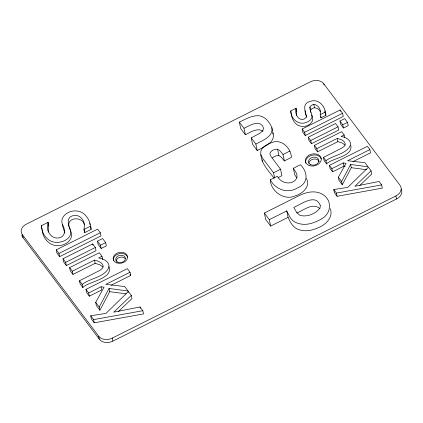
<?xml version="1.0" encoding="UTF-8"?>
<svg xmlns="http://www.w3.org/2000/svg" width="423" height="423" viewBox="0 0 423 423"><rect width="100%" height="100%" fill="white"/><g stroke="black" fill="none" stroke-linecap="round" stroke-linejoin="round"><path stroke-width="0.63" d="M274.093 178.146C268.039 170.115 259.59 161.972 260.885 150.953C262.789 145.475 269.197 143.513 274.157 141.795C283.029 140.076 291.124 148.986 291.415 157.388L284.372 160.92L280.84 156.711L278.91 155.643L276.843 155.632L274.342 156.536L272.327 157.901M262.218 161.094L262.223 159.852M296.423 115.32L296.74 111.714L295.936 108.33L290.786 110.911C290.707 117.758 296.909 124.23 303.936 123.114C307.431 122.316 311.814 120.449 312.084 116.33C311.899 113.068 309.625 110.329 309.906 106.998C314.448 100.33 322.374 108.5 320.153 114.443L320.957 117.827L325.863 115.368L324.658 110.879M320.851 116.351L320.957 117.827M296.068 108.505C294.736 113.02 297.147 119.307 302.371 119.582L304.481 118.9L306.464 117.023C305.517 110.726 301.313 103.698 310.672 101.24C319.333 98.363 325.937 107.416 325.863 115.368M84.812 232.56L84.145 229.351L90.443 226.194L91.114 229.403L84.812 232.56C83.22 229.89 84.695 226.945 84.336 224.084C83.828 220.235 81.153 216.735 77.383 215.603C66.808 214.35 66.654 222.572 70.556 229.916C72.761 238.725 61.732 243.5 54.467 242.199C46.694 241.015 41.65 233.189 41.391 225.713L47.979 222.413C49.782 225.48 47.651 228.758 48.243 232.021M84.6 232.275L84.827 231.095M48.18 222.678C45.499 229.356 50.205 238.762 58.036 238.001C65.65 237.504 65.671 229.53 62.403 224.47C59.426 216.534 68.521 210.511 75.627 210.924C85.282 210.866 90.707 220.811 91.114 229.403M109.049 288.46L109.721 291.669L99.907 310.265L99.236 307.05L109.049 288.46L128.037 290.992L128.301 292.277M350.614 164.478L351.286 167.688L342.27 184.761L341.599 181.552L350.614 164.478L368.052 166.799L364.975 162.702L347.637 160.735L369.876 149.589L367.407 146.3L329.422 165.335L330.088 168.55L332.563 171.838L343.962 166.128L345.057 166.292M99.907 310.265L96.37 305.554L95.698 302.345L104.053 287.212L101.076 286.762L88.666 292.98L89.338 296.19L101.747 289.972L101.076 286.762M342.27 184.761L339.024 180.436L338.352 177.226L346.025 163.331L343.291 162.913L331.891 168.629L332.563 171.838M310.757 112.47L310.577 110.207C312.835 106.051 319.053 107.759 320.343 111.884M131.315 295.36L113.702 312.19L140.034 306.966L142.842 310.704L143.513 313.914L94.271 322.823L91.389 318.99L90.718 315.78L105.967 313.385L128.407 291.489L131.315 295.36L131.987 298.569L118.181 311.762M371.066 170.813L354.892 186.268L379.077 181.478L381.657 184.909L382.329 188.119L337.094 196.298L334.45 192.782L333.779 189.567L347.785 187.373L368.396 167.254L371.066 170.813L371.738 174.022L359.841 185.39M245.34 134.71L240.692 128.523L239.355 122.104C245.589 119.196 252.008 115.204 259.14 115.749C265.327 116.695 269.684 122.173 271.873 127.688C272.708 132.082 274.876 137.311 271.555 141.245C267.685 145.491 262.244 147.907 257.216 150.519L252.568 144.333L251.23 137.914L260.214 133.034L262.884 130.564L263.55 128.227L262.509 125.768L260.319 123.928C254.53 121.914 249.047 126.012 243.997 128.285L245.34 134.71C250.39 132.436 255.873 128.338 261.663 130.347L262.979 131.453M257.216 150.519L255.873 144.095C262.244 140.499 273.353 136.899 271.873 127.688M320.285 114.617L325.192 112.158M56.27 249.856L97.623 229.129L100.314 232.713L100.986 235.923L59.632 256.65L56.936 253.065L56.27 249.856L58.961 253.44L59.632 256.65M302.133 129.015L340.118 109.98L342.593 113.269L343.265 116.484L305.279 135.519L302.805 132.23L302.133 129.015L304.608 132.309L305.279 135.519M58.961 253.44L100.314 232.713M304.608 132.309L342.593 113.269M97.443 241.163L102.625 238.561L105.692 242.643L106.358 245.853L101.176 248.454L98.115 244.372L97.443 241.163L100.505 245.24L101.176 248.454M62.969 258.776L92.658 243.902L95.349 247.481L96.021 250.696L66.332 265.575L63.64 261.99L62.969 258.776L65.665 262.36L66.332 265.575M339.955 121.031L344.713 118.646L347.532 122.39L348.203 125.605L343.439 127.989L340.626 124.24L339.955 121.031L342.767 124.78L343.439 127.989M308.293 137.211L335.561 123.548L338.035 126.837L338.707 130.051L311.434 143.714L308.964 140.425L308.293 137.211L310.768 140.505L311.434 143.714M65.665 262.36L95.349 247.481M100.505 245.24L105.692 242.643M310.768 140.505L338.035 126.837M284.372 160.92L283.029 154.495L290.072 150.963M342.767 124.78L347.532 122.39M102.889 267.04L99.823 264.787L95.143 263.312L72.978 274.421L70.287 270.836L69.615 267.627L99.305 252.748L101.996 256.333L102.667 259.542M345.009 145.063L342.196 142.99L337.898 141.636L317.541 151.841L315.066 148.547L314.395 145.338L341.662 131.669L344.137 134.963L344.676 137.533M72.978 274.421L72.307 271.206L94.477 260.097C97.951 261.033 102.414 262.117 103.275 266.241L102.53 268.293L100.108 270.255L79.498 280.782L80.169 283.992L82.86 287.577C87.133 281.792 113.887 279.037 108.806 266.649M101.996 256.333L98.702 257.982C103.418 258.675 109.499 261.472 109.018 267.14C104.682 277.446 90.178 278.091 82.189 284.362L82.86 287.577M317.541 151.841L316.869 148.632L337.231 138.427C340.42 139.283 344.523 140.283 345.311 144.063L344.629 145.951L342.403 147.754L323.473 157.419L324.145 160.634L326.619 163.923C331.341 158.202 353.29 156.743 350.789 145.475M344.137 134.963L341.112 136.481C345.443 137.115 351.032 139.685 350.588 144.893C346.606 154.358 333.282 154.95 325.948 160.714L326.619 163.923M274.606 177.903L273.533 172.769L280.576 169.237L271.196 156.748L270.112 154.76L270.027 153.015C271.355 150.318 274.67 148.965 277.567 149.219L279.497 150.292L283.029 154.495M270.244 179.817L277.287 176.285C280.782 182.926 290.257 185.538 295.751 179.786L297.068 177.052L296.735 173.705L293.372 168.259L300.415 164.727C308.108 172.351 308.616 183.429 297.528 187.865C287.836 194.115 275.51 189.594 270.244 179.817C270.805 191.365 284.214 200.941 295.206 195.865C302.308 193.829 310.942 186.554 306.432 178.522M278.397 177.422L281.919 175.661L280.576 169.237M89.338 296.19L86.641 292.61L85.975 289.395L127.328 268.674L130.02 272.253L130.691 275.468L111.201 285.234M130.02 272.253L105.808 284.388L124.685 286.53L128.037 290.992M352.994 161.602L370.548 152.803L369.876 149.589M270.667 226.072L265.697 219.458L264.359 213.039L298.971 195.69C304.068 193.2 309.705 191.381 315.442 191.989A17.369 13.05 -11.8 0 1 324.446 195.733C332.229 201.649 330.617 213.694 322.347 218.316A31.603 23.741 -11.8 0 1 309.625 223.793C304.787 224.846 299.616 224.444 295.169 222.186C290.633 220.002 288.962 215.069 286.736 210.929L269.329 219.653L270.667 226.072L288.079 217.348L286.736 210.929M296.851 212.954C303.603 210.31 312.946 202.194 319.82 208.634M22.514 234.807L98.681 336.2A9.967 7.487 -11.8 0 0 112.259 338.109L395.891 195.96A9.935 7.466 -11.8 0 0 399.957 185.211L323.791 83.817A9.872 7.418 -11.8 0 0 310.212 81.909L26.58 224.058A9.687 7.276 -11.8 0 0 22.514 234.807L23.143 237.821L99.31 339.214A9.967 7.487 -11.8 0 0 112.888 341.123L396.52 198.974A9.935 7.466 -11.8 0 0 401.157 189.081M333.779 189.567L336.422 193.089L381.657 184.909M90.718 315.78L93.599 319.614L142.842 310.704M351.286 167.688L366.789 169.755M109.721 291.669L126.086 293.853M296.74 111.714L295.936 108.33M314.395 145.338L316.869 148.632M323.473 157.419L325.948 160.714M329.422 165.335L331.891 168.629M338.352 177.226L341.599 181.552M239.355 122.104L243.997 128.285M251.23 137.914L255.873 144.095M273.533 172.769L262.583 158.186L260.875 154.67M264.359 213.039L269.329 219.653M129.919 274.442L130.691 275.468M83.928 229.065L84.145 229.351M48.851 225.887L47.979 222.413M69.615 267.627L72.307 271.206M79.498 280.782L82.189 284.362M85.975 289.395L88.666 292.98M95.698 302.345L99.236 307.05M84.346 224.639C82.527 216.227 66.924 217.02 68.928 226.273M296.814 177.893L294.709 174.678L293.372 168.259M89.438 223.444L90.041 224.523M288.079 217.348C290.352 222.657 293.44 228.325 299.495 229.848C303.222 230.984 307.167 231.011 310.968 230.212A31.603 23.741 -11.8 0 0 323.69 224.735C328.708 221.356 332.875 214.784 330.236 208.698M272.624 132.938L273.216 134.112M306.823 117.266L305.327 113.174L305.025 110.662M311.508 114.934C316.029 121.824 307.22 127.878 300.811 126.213C293.604 124.838 291.32 117.24 290.786 110.911M69.129 226.844L70.112 229.721M70.482 230.858C74.882 239.18 65.343 246.006 57.697 245.626C49.1 245.863 42.448 237.752 42.168 229.573M64.936 233.147L63.075 227.685L62.456 224.375M395.891 195.96L396.52 198.974M340.118 109.98L340.388 111.265M343.291 162.913L343.962 166.128M337.231 138.427L337.898 141.636M323.791 83.817L324.039 85.023M336.422 193.089L337.094 196.298M313.85 104.486L314.522 107.701M309.906 106.998L310.577 110.207M277.567 149.219L278.91 155.643M140.034 306.966L140.304 308.251M92.658 243.902L92.928 245.181M112.259 338.109L112.888 341.123M94.477 260.097L95.143 263.312M98.681 336.2L99.31 339.214M93.599 319.614L94.271 322.823M41.391 225.713L42.062 228.928M23.143 237.821A9.687 7.276 -11.8 0 1 21.853 235.072M116.124 261.139A4.875 3.664 -11.8 0 1 119.841 257.321A4.875 3.664 -11.8 0 1 125.208 258.691M113.443 260.372A7.26 5.451 -11.8 0 1 119.212 253.663A7.26 5.451 -11.8 0 1 127.561 257.057M305.803 163.162A8.037 6.038 -11.8 0 1 311.714 155.304A8.037 6.038 -11.8 0 1 321.3 158.979M308.859 163.209A5.272 3.96 -11.8 0 1 313.755 159.069A5.272 3.96 -11.8 0 1 319.196 161.813M320.269 205.382L320.015 208.058C315.569 213.869 307.05 217.411 299.865 215.318L296.761 212.658L293.779 207.397C300.949 204.51 315.563 193.02 320.269 205.382M118.022 262.318A4.875 3.664 -11.8 0 0 125.388 258.627A4.875 3.664 -11.8 0 0 118.271 255.894A4.875 3.664 -11.8 0 0 118.022 262.318M116.547 262.826A7.26 5.451 -11.8 0 0 127.513 257.327A7.26 5.451 -11.8 0 0 116.912 253.266A7.26 5.451 -11.8 0 0 116.547 262.826M309.128 165.488A8.037 6.038 -11.8 0 0 321.269 159.402A8.037 6.038 -11.8 0 0 309.536 154.903A8.037 6.038 -11.8 0 0 309.128 165.488M310.752 164.727A5.272 3.96 -11.8 0 0 318.884 160.973A5.272 3.96 -11.8 0 0 311.391 157.763A5.272 3.96 -11.8 0 0 310.752 164.727"/></g></svg>
